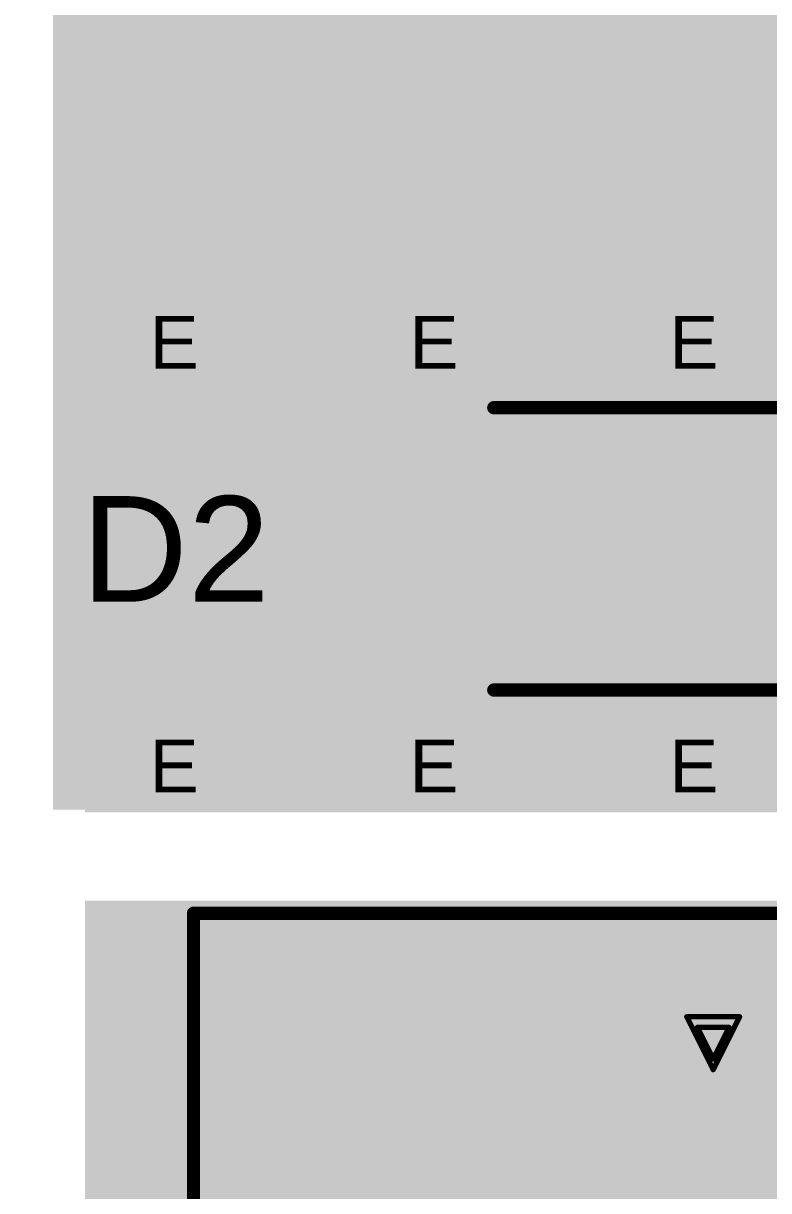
# Model space of a CAD drawing. Header units: inches. Extents: x 68 to 568, y 3 to 460.
# Drawn here: x 335.15 to 342.32, y 306.32 to 317.55 of the extents above; entities that cross this region are included whole.
import ezdxf

# ---------------------------------------------------------------- set-up
doc = ezdxf.new("R2010")
doc.units = ezdxf.units.IN
for name, color, linetype in [('Bottom Layer', 5, 'Continuous'), ('Bottom Solder', 6, 'Continuous'), ('Drill Drawing', 1, 'Continuous'), ('Layer 1', 16, 'Continuous'), ('Layer 2', 76, 'Continuous'), ('Multi-Layer', 9, 'Continuous'), ('Pad Holes', 156, 'Continuous'), ('Top Layer', 1, 'Continuous'), ('Top Overlay', 2, 'Continuous'), ('Top Paste', 8, 'Continuous'), ('Top Solder', 216, 'Continuous'), ('Via Holes', 16, 'Continuous')]:
    doc.layers.add(name, color=color, linetype=linetype)
doc.styles.add('Arial', font='', dxfattribs={"height": 0.2})
doc.styles.get('Arial').set_extended_font_data('Arial')

# ---------------------------------------------------------------- blocks, each defined once
blk = doc.blocks.new('SMA_559')
at = {"layer": 'Top Layer'}
for points in [[(-3.25, 0.85), (-0.75, 0.85), (-0.75, -0.85), (-3.25, -0.85)], [(0.75, 0.85), (3.25, 0.85), (3.25, -0.85), (0.75, -0.85)]]:
    blk.add_hatch(color=1, dxfattribs=at).paths.add_polyline_path(points)
at = {"layer": 'Top Overlay'}
for points in [[(-4.445, -1.422), (-3.278, -1.422), (-3.278, 1.422), (-4.445, 1.422)], [(-3.3, 0.924), (-2.596, 0.924), (-2.596, 1.422), (-3.3, 1.422)], [(-3.3, -1.422), (-2.596, -1.422), (-2.596, -0.924), (-3.3, -0.924)]]:
    blk.add_hatch(color=2, dxfattribs=at).paths.add_polyline_path(points)
at = {"layer": 'Top Paste'}
for points in [[(-3.25, 0.85), (-0.75, 0.85), (-0.75, -0.85), (-3.25, -0.85)], [(0.75, 0.85), (3.25, 0.85), (3.25, -0.85), (0.75, -0.85)]]:
    blk.add_hatch(color=8, dxfattribs=at).paths.add_polyline_path(points)
at = {"layer": 'Top Solder'}
for points in [[(-3.352, 0.952), (-0.648, 0.952), (-0.648, -0.952), (-3.352, -0.952)], [(0.648, 0.952), (3.352, 0.952), (3.352, -0.952), (0.648, -0.952)]]:
    blk.add_hatch(color=216, dxfattribs=at).paths.add_polyline_path(points)
at = {"layer": 'Top Overlay'}
for points in [[(-2.658, 1.358, 0.127, 0.127, 0), (2.061, 1.358, 0.127, 0.127, 0)], [(2.061, 1.012, 0.127, 0.127, 0), (2.061, 1.358, 0.127, 0.127, 0)], [(2.061, -1.358, 0.127, 0.127, 0), (2.061, -1.012, 0.127, 0.127, 0)], [(-2.658, -1.358, 0.127, 0.127, 0), (2.061, -1.358, 0.127, 0.127, 0)]]:
    blk.add_lwpolyline(points, format="xyseb", dxfattribs=at)
for points in [[(-2.69, 1.358, 0.0635, 0.0635, 1), (-2.626, 1.358, 0.0635, 0.0635, 1)], [(2.029, 1.358, 0.0635, 0.0635, 1), (2.093, 1.358, 0.0635, 0.0635, 1)], [(2.029, 1.358, 0.0635, 0.0635, 1), (2.093, 1.358, 0.0635, 0.0635, 1)], [(2.029, 1.012, 0.0635, 0.0635, 1), (2.093, 1.012, 0.0635, 0.0635, 1)], [(2.029, -1.012, 0.0635, 0.0635, 1), (2.093, -1.012, 0.0635, 0.0635, 1)], [(-2.69, -1.358, 0.0635, 0.0635, 1), (-2.626, -1.358, 0.0635, 0.0635, 1)], [(2.029, -1.358, 0.0635, 0.0635, 1), (2.093, -1.358, 0.0635, 0.0635, 1)], [(2.029, -1.358, 0.0635, 0.0635, 1), (2.093, -1.358, 0.0635, 0.0635, 1)]]:
    blk.add_lwpolyline(points, format="xyseb", close=True, dxfattribs=at)
blk = doc.blocks.new('890324024005_611')
at = {"layer": 'Bottom Layer'}
blk.add_hatch(color=5, dxfattribs=at).paths.add_polyline_path([(-7.15, 0.9), (-5.35, 0.9), (-5.35, -0.9), (-7.15, -0.9)])
at = {"layer": 'Bottom Solder'}
blk.add_hatch(color=6, dxfattribs=at).paths.add_polyline_path([(-7.252, 1.002), (-5.248, 1.002), (-5.248, -1.002), (-7.252, -1.002)])
at = {"layer": 'Layer 1'}
blk.add_hatch(color=16, dxfattribs=at).paths.add_polyline_path([(-7.15, 0.9), (-5.35, 0.9), (-5.35, -0.9), (-7.15, -0.9)])
at = {"layer": 'Layer 2'}
blk.add_hatch(color=76, dxfattribs=at).paths.add_polyline_path([(-7.15, 0.9), (-5.35, 0.9), (-5.35, -0.9), (-7.15, -0.9)])
at = {"layer": 'Multi-Layer'}
blk.add_hatch(color=9, dxfattribs=at).paths.add_polyline_path([(-7.15, 0.9), (-5.35, 0.9), (-5.35, -0.9), (-7.15, -0.9)])
at = {"layer": 'Pad Holes'}
h = blk.add_hatch(color=7, dxfattribs=at)
edge = h.paths.add_edge_path()
edge.add_arc((-6.25, 0), 0.46, 0, 360)
at = {"layer": 'Top Layer'}
blk.add_hatch(color=1, dxfattribs=at).paths.add_polyline_path([(-7.15, 0.9), (-5.35, 0.9), (-5.35, -0.9), (-7.15, -0.9)])
at = {"layer": 'Top Solder'}
blk.add_hatch(color=216, dxfattribs=at).paths.add_polyline_path([(-7.252, 1.002), (-5.248, 1.002), (-5.248, -1.002), (-7.252, -1.002)])
at = {"layer": 'Top Overlay'}
for points in [[(-7.5, -5, 0.127, 0.127, 0), (-7.5, 5, 0.127, 0.127, 0)], [(7.5, -5, 0.127, 0.127, 0), (-7.5, -5, 0.127, 0.127, 0)]]:
    blk.add_lwpolyline(points, format="xyseb", dxfattribs=at)
blk.add_lwpolyline([(-7.532, -5, 0.0635, 0.0635, 1), (-7.468, -5, 0.0635, 0.0635, 1)], format="xyseb", close=True, dxfattribs=at)
blk.add_lwpolyline([(-7.532, -5, 0.0635, 0.0635, 1), (-7.468, -5, 0.0635, 0.0635, 1)], format="xyseb", close=True, dxfattribs=at)

msp = doc.modelspace()

# ---------------------------------------------------------------- hatches: boundary and pattern name
at = {"layer": 'Bottom Layer'}
for points in [[(359.791, 279.882), (335.737, 279.882), (335.737, 292.963), (343.713, 292.963), (343.713, 284.606), (354.178, 284.606), (354.178, 318.058), (343.713, 318.058), (343.713, 309.955), (335.737, 309.955), (335.737, 322.935), (359.791, 322.935)], [(353.085, 301.904), (329.463, 301.904), (329.463, 306.172), (335.737, 306.172), (335.737, 309.105), (345.846, 309.105), (345.846, 317.373), (353.085, 317.373)]]:
    msp.add_hatch(color=5, dxfattribs=at).paths.add_polyline_path(points)
h = msp.add_hatch(color=5, dxfattribs=at)
edge = h.paths.add_edge_path()
edge.add_arc((336.579, 314.528), 0.3, 0, 360)
h = msp.add_hatch(color=5, dxfattribs=at)
edge = h.paths.add_edge_path()
edge.add_arc((339.079, 314.528), 0.3, 0, 360)
h = msp.add_hatch(color=5, dxfattribs=at)
edge = h.paths.add_edge_path()
edge.add_arc((341.579, 314.528), 0.3, 0, 360)
h = msp.add_hatch(color=5, dxfattribs=at)
edge = h.paths.add_edge_path()
edge.add_arc((336.579, 310.452), 0.3, 0, 360)
h = msp.add_hatch(color=5, dxfattribs=at)
edge = h.paths.add_edge_path()
edge.add_arc((339.079, 310.452), 0.3, 0, 360)
h = msp.add_hatch(color=5, dxfattribs=at)
edge = h.paths.add_edge_path()
edge.add_arc((341.579, 310.452), 0.3, 0, 360)
at = {"layer": 'Bottom Solder'}
h = msp.add_hatch(color=6, dxfattribs=at)
edge = h.paths.add_edge_path()
edge.add_arc((336.579, 314.528), 0.402, 0, 360)
h = msp.add_hatch(color=6, dxfattribs=at)
edge = h.paths.add_edge_path()
edge.add_arc((339.079, 314.528), 0.402, 0, 360)
h = msp.add_hatch(color=6, dxfattribs=at)
edge = h.paths.add_edge_path()
edge.add_arc((341.579, 314.528), 0.402, 0, 360)
h = msp.add_hatch(color=6, dxfattribs=at)
edge = h.paths.add_edge_path()
edge.add_arc((336.579, 310.452), 0.402, 0, 360)
h = msp.add_hatch(color=6, dxfattribs=at)
edge = h.paths.add_edge_path()
edge.add_arc((339.079, 310.452), 0.402, 0, 360)
h = msp.add_hatch(color=6, dxfattribs=at)
edge = h.paths.add_edge_path()
edge.add_arc((341.579, 310.452), 0.402, 0, 360)
at = {"layer": 'Layer 1'}
h = msp.add_hatch(color=16, dxfattribs=at)
edge = h.paths.add_edge_path()
edge.add_arc((336.579, 314.528), 0.3, 0, 360)
h = msp.add_hatch(color=16, dxfattribs=at)
edge = h.paths.add_edge_path()
edge.add_arc((339.079, 314.528), 0.3, 0, 360)
h = msp.add_hatch(color=16, dxfattribs=at)
edge = h.paths.add_edge_path()
edge.add_arc((341.579, 314.528), 0.3, 0, 360)
h = msp.add_hatch(color=16, dxfattribs=at)
edge = h.paths.add_edge_path()
edge.add_arc((336.579, 310.452), 0.3, 0, 360)
h = msp.add_hatch(color=16, dxfattribs=at)
edge = h.paths.add_edge_path()
edge.add_arc((339.079, 310.452), 0.3, 0, 360)
h = msp.add_hatch(color=16, dxfattribs=at)
edge = h.paths.add_edge_path()
edge.add_arc((341.579, 310.452), 0.3, 0, 360)
at = {"layer": 'Layer 2'}
h = msp.add_hatch(color=76, dxfattribs=at)
edge = h.paths.add_edge_path()
edge.add_arc((336.579, 314.528), 0.3, 0, 360)
h = msp.add_hatch(color=76, dxfattribs=at)
edge = h.paths.add_edge_path()
edge.add_arc((339.079, 314.528), 0.3, 0, 360)
h = msp.add_hatch(color=76, dxfattribs=at)
edge = h.paths.add_edge_path()
edge.add_arc((341.579, 314.528), 0.3, 0, 360)
h = msp.add_hatch(color=76, dxfattribs=at)
edge = h.paths.add_edge_path()
edge.add_arc((336.579, 310.452), 0.3, 0, 360)
h = msp.add_hatch(color=76, dxfattribs=at)
edge = h.paths.add_edge_path()
edge.add_arc((339.079, 310.452), 0.3, 0, 360)
h = msp.add_hatch(color=76, dxfattribs=at)
edge = h.paths.add_edge_path()
edge.add_arc((341.579, 310.452), 0.3, 0, 360)
at = {"layer": 'Top Layer'}
for points in [[(335.432, 309.982), (342.036, 309.982), (342.036, 318.592), (335.432, 318.592)], [(336.753, 301.904), (353.822, 301.904), (353.822, 308.966), (336.753, 308.966)]]:
    msp.add_hatch(color=1, dxfattribs=at).paths.add_polyline_path(points)
h = msp.add_hatch(color=1, dxfattribs=at)
edge = h.paths.add_edge_path()
edge.add_arc((336.579, 314.528), 0.3, 0, 360)
h = msp.add_hatch(color=1, dxfattribs=at)
edge = h.paths.add_edge_path()
edge.add_arc((339.079, 314.528), 0.3, 0, 360)
h = msp.add_hatch(color=1, dxfattribs=at)
edge = h.paths.add_edge_path()
edge.add_arc((341.579, 314.528), 0.3, 0, 360)
h = msp.add_hatch(color=1, dxfattribs=at)
edge = h.paths.add_edge_path()
edge.add_arc((336.579, 310.452), 0.3, 0, 360)
h = msp.add_hatch(color=1, dxfattribs=at)
edge = h.paths.add_edge_path()
edge.add_arc((339.079, 310.452), 0.3, 0, 360)
h = msp.add_hatch(color=1, dxfattribs=at)
edge = h.paths.add_edge_path()
edge.add_arc((341.579, 310.452), 0.3, 0, 360)
at = {"layer": 'Top Solder'}
h = msp.add_hatch(color=216, dxfattribs=at)
edge = h.paths.add_edge_path()
edge.add_arc((336.579, 314.528), 0.402, 0, 360)
h = msp.add_hatch(color=216, dxfattribs=at)
edge = h.paths.add_edge_path()
edge.add_arc((339.079, 314.528), 0.402, 0, 360)
h = msp.add_hatch(color=216, dxfattribs=at)
edge = h.paths.add_edge_path()
edge.add_arc((341.579, 314.528), 0.402, 0, 360)
h = msp.add_hatch(color=216, dxfattribs=at)
edge = h.paths.add_edge_path()
edge.add_arc((336.579, 310.452), 0.402, 0, 360)
h = msp.add_hatch(color=216, dxfattribs=at)
edge = h.paths.add_edge_path()
edge.add_arc((339.079, 310.452), 0.402, 0, 360)
h = msp.add_hatch(color=216, dxfattribs=at)
edge = h.paths.add_edge_path()
edge.add_arc((341.579, 310.452), 0.402, 0, 360)
at = {"layer": 'Via Holes'}
h = msp.add_hatch(color=7, dxfattribs=at)
edge = h.paths.add_edge_path()
edge.add_arc((336.579, 314.528), 0.15, 0, 360)
h = msp.add_hatch(color=7, dxfattribs=at)
edge = h.paths.add_edge_path()
edge.add_arc((339.079, 314.528), 0.15, 0, 360)
h = msp.add_hatch(color=7, dxfattribs=at)
edge = h.paths.add_edge_path()
edge.add_arc((341.579, 314.528), 0.15, 0, 360)
h = msp.add_hatch(color=7, dxfattribs=at)
edge = h.paths.add_edge_path()
edge.add_arc((336.579, 310.452), 0.15, 0, 360)
h = msp.add_hatch(color=7, dxfattribs=at)
edge = h.paths.add_edge_path()
edge.add_arc((339.079, 310.452), 0.15, 0, 360)
h = msp.add_hatch(color=7, dxfattribs=at)
edge = h.paths.add_edge_path()
edge.add_arc((341.579, 310.452), 0.15, 0, 360)

# ---------------------------------------------------------------- linework, layer by layer
at = {"layer": 'Drill Drawing'}
for points in [[(341.528, 307.989, 0.0508, 0.0508, 0), (342.036, 307.989, 0.0508, 0.0508, 0)], [(341.528, 307.989, 0.0508, 0.0508, 0), (341.782, 307.481, 0.0508, 0.0508, 0)], [(341.782, 307.481, 0.0508, 0.0508, 0), (342.036, 307.989, 0.0508, 0.0508, 0)], [(341.63, 307.887, 0.0508, 0.0508, 0), (341.935, 307.887, 0.0508, 0.0508, 0)], [(341.63, 307.887, 0.0508, 0.0508, 0), (341.782, 307.583, 0.0508, 0.0508, 0)], [(341.782, 307.583, 0.0508, 0.0508, 0), (341.935, 307.887, 0.0508, 0.0508, 0)]]:
    msp.add_lwpolyline(points, format="xyseb", dxfattribs=at)
for points in [[(341.515, 307.989, 0.0254, 0.0254, 1), (341.541, 307.989, 0.0254, 0.0254, 1)], [(341.515, 307.989, 0.0254, 0.0254, 1), (341.541, 307.989, 0.0254, 0.0254, 1)], [(342.023, 307.989, 0.0254, 0.0254, 1), (342.049, 307.989, 0.0254, 0.0254, 1)], [(342.023, 307.989, 0.0254, 0.0254, 1), (342.049, 307.989, 0.0254, 0.0254, 1)], [(341.617, 307.887, 0.0254, 0.0254, 1), (341.642, 307.887, 0.0254, 0.0254, 1)], [(341.617, 307.887, 0.0254, 0.0254, 1), (341.642, 307.887, 0.0254, 0.0254, 1)], [(341.922, 307.887, 0.0254, 0.0254, 1), (341.947, 307.887, 0.0254, 0.0254, 1)], [(341.922, 307.887, 0.0254, 0.0254, 1), (341.947, 307.887, 0.0254, 0.0254, 1)], [(341.769, 307.583, 0.0254, 0.0254, 1), (341.795, 307.583, 0.0254, 0.0254, 1)], [(341.769, 307.583, 0.0254, 0.0254, 1), (341.795, 307.583, 0.0254, 0.0254, 1)], [(341.769, 307.481, 0.0254, 0.0254, 1), (341.795, 307.481, 0.0254, 0.0254, 1)], [(341.769, 307.481, 0.0254, 0.0254, 1), (341.795, 307.481, 0.0254, 0.0254, 1)]]:
    msp.add_lwpolyline(points, format="xyseb", close=True, dxfattribs=at)

# ---------------------------------------------------------------- block references
msp.add_blockref('SMA_559', (342.329, 312.49))
at = {"rotation": 270}
msp.add_blockref('890324024005_611', (341.782, 301.485), dxfattribs=at)

# ---------------------------------------------------------------- texts
at = {"layer": 'Drill Drawing', "style": 'Arial'}
for p in [(336.359, 314.223), (338.859, 314.223), (341.359, 314.223), (336.359, 310.147), (338.859, 310.147), (341.359, 310.147)]:
    msp.add_text('E', height=0.508, dxfattribs=at).set_placement(p)
at = {"layer": 'Top Overlay', "style": 'Arial'}
msp.add_text('D2', height=1.016, dxfattribs=at).set_placement((335.703, 311.982))

doc.saveas('drawing.dxf')
